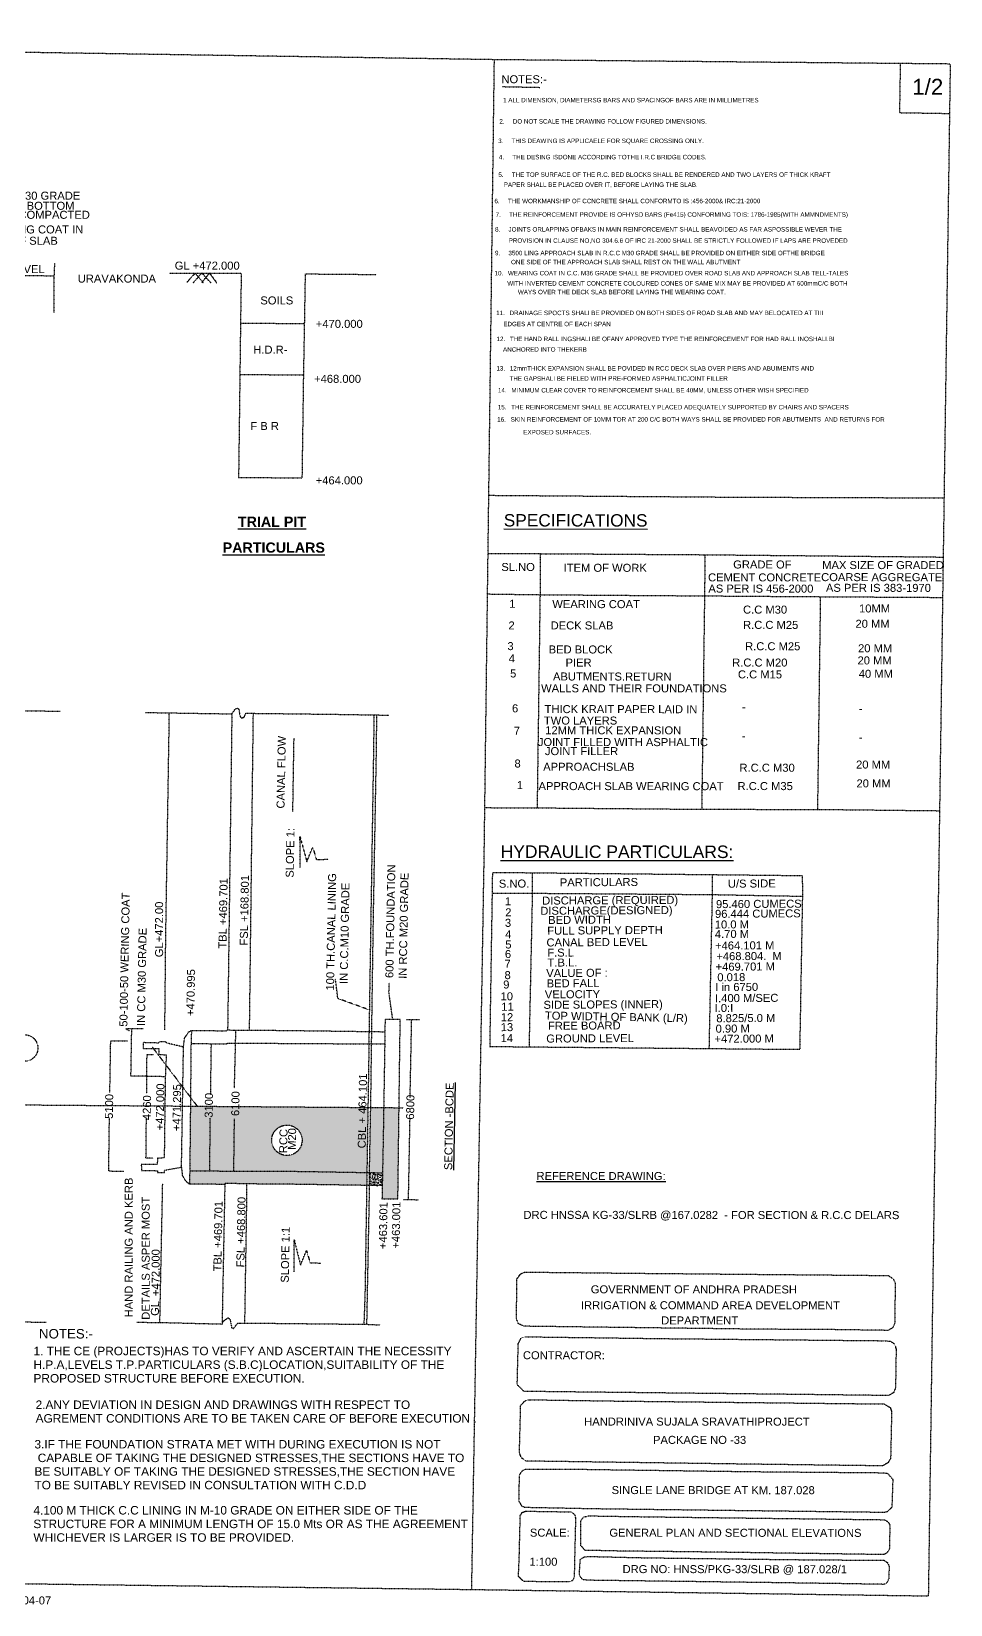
# Model space of a CAD drawing. Header units: metres. Extents: x 17032 to 26860, y 20130 to 24759.
# Drawn here: x 24244 to 26860, y 20280 to 24759 of the extents above; entities that cross this region are included whole.
import ezdxf

# ---------------------------------------------------------------- set-up
doc = ezdxf.new("R2010")
doc.units = ezdxf.units.M
doc.header["$MEASUREMENT"] = 0
doc.linetypes.add('DASHDOT', pattern=[1, 0.5, -0.25, 0, -0.25])
doc.layers.add('DIMENSION', color=255, linetype='Continuous')
doc.styles.get("Standard").update_dxf_attribs({"font": 'arial.ttf'})
pattern_1 = [(50, (0, 0), (7.1726018, -0.6275213), [0.75, -8.25]), (355, (0, 0), (-1.3875133, 7.5219213), [0.6, -6.6]), (100.451444, (0.598, -0.052), (5.7850885, 6.8943999), [0.6374019, -7.0114211]), (46.1842, (0, 2), (10.6724133, -1.6551928), [1.125, -12.375]), (96.635635, (0.889, 1.862), (9.3466195, 9.741186), [0.9561034, -10.5171376]), (351.184164, (0, 2), (9.3466195, 9.741186), [0.9, -9.9]), (21, (1, 1.5), (5.9690705, -4.0261889), [0.75, -8.25]), (326, (1, 1.5), (2.4331533, 7.2515005), [0.6, -6.6]), (71.451445, (1.4974, 1.1645), (8.4022238, 3.2253115), [0.6374019, -7.0114211]), (37.5, (0, 0), (0.12159855, 3.32893854), [0, -6.52, 0, -6.7, 0, -6.625]), (7.5, (0, 0), (2.63069537, 3.9441171), [0, -3.82, 0, -6.37, 0, -2.525]), (327.5, (-2.23, 0), (5.33822436, -0.22554872), [0, -2.5, 0, -7.8, 0, -10.35]), (317.5, (-3.23, 0), (5.8318617, 1.0010498), [0, -3.25, 0, -5.18, 0, -7.35])]

msp = doc.modelspace()

# ---------------------------------------------------------------- hatches: boundary and pattern name
at = {"lineweight": 40}
h = msp.add_hatch(dxfattribs=at)
h.set_pattern_fill('AR-CONC', color=256)
h.set_pattern_definition(pattern_1)
h.paths.add_polyline_path([(25201.38465, 21695.47206), (24715.50357, 21699.14614), (24696.03533, 21699.29443), (24694.24001, 21514.98084), (25004.34374, 21513.65637), (25198.44095, 21510.27915)])
h.paths.add_polyline_path([(24927.42449, 21602.06507, -1), (25014.02226, 21602.06507, -1)], flags=16)
h.paths.add_polyline_path([(24847.17709, 21663.73407), (24848.70563, 21745.90045), (24801.77338, 21746.77352), (24800.24484, 21664.60715)], flags=9)
h.paths.add_polyline_path([(24771.54778, 21658.75038), (24773.07631, 21740.91676), (24726.14407, 21741.78983), (24724.61553, 21659.62345)], flags=9)
h.paths.add_polyline_path([(25008.46603, 21566.32057), (25009.82926, 21639.60074), (24962.89701, 21640.47382), (24961.53379, 21567.19365)], flags=24)
h.paths.add_polyline_path([(24984.08401, 21556.74863), (24985.57816, 21637.0663), (24938.64592, 21637.93938), (24937.15177, 21557.62171)], flags=24)
h.paths.add_polyline_path([(25207.62424, 21571.44258), (25211.80149, 21795.99029), (25164.86925, 21796.86337), (25160.69199, 21572.31566)], flags=9)
h = msp.add_hatch(dxfattribs=at)
h.set_pattern_fill('AR-CONC', color=256)
h.set_pattern_definition(pattern_1)
h.paths.add_polyline_path([(25201.38465, 21695.47206), (24715.50357, 21699.14614), (24696.03533, 21699.29443), (24694.24001, 21514.98084), (25004.34374, 21513.65637), (25198.44095, 21510.27915)])
h.paths.add_polyline_path([(25014.02226, 21602.06507, -1), (24927.42449, 21602.06507, -1)], flags=16)
h = msp.add_hatch(dxfattribs=at)
h.set_pattern_fill('AR-CONC', color=256)
h.set_pattern_definition(pattern_1)
h.paths.add_polyline_path([(25244.77848, 21602.72266), (25246.28557, 21695.13254), (25209.40528, 21695.41141), (25205.78651, 21511.91453), (25205.80823, 21510.15097), (25242.91681, 21509.50529)])
h = msp.add_hatch(dxfattribs=at)
h.set_pattern_fill('AR-CONC', color=256)
h.set_pattern_definition(pattern_1)
h.paths.add_polyline_path([(25290.00882, 21694.80192), (25246.28557, 21695.13254), (25244.77848, 21602.72266), (25241.44341, 21435.72904), (25286.73021, 21435.1291)])
h = msp.add_hatch(dxfattribs=at)
h.set_pattern_fill('AR-CONC', color=256)
h.set_pattern_definition(pattern_1)
h.paths.add_polyline_path([(25198.44095, 21510.27915), (25004.34374, 21513.65637), (24694.24001, 21514.98084), (24692.91992, 21477.44747), (24794.03574, 21476.42983), (24795.81913, 21479.51876), (24854.35606, 21477.79621), (24959.22196, 21477.18021), (25191.59379, 21473.68131), (25197.85906, 21473.67191)])
h = msp.add_hatch(dxfattribs=at)
h.set_pattern_fill('AR-CONC', color=256)
h.set_pattern_definition(pattern_1)
h.paths.add_polyline_path([(25242.91681, 21509.50529), (25205.80823, 21510.15097), (25206.2465, 21474.57032), (25206.22866, 21473.65935), (25242.19985, 21473.60539)])

# ---------------------------------------------------------------- linework, layer by layer
at = {"layer": 'DIMENSION', "linetype": 'DASHDOT', "ltscale": 0.02}
for points in [[(20317.70143, 20390.19113), (25496.89804, 20323.23412), (25532.40743, 22409.84634), (25561.40794, 24678.39227), (20377.96069, 24758.78492), (20317.70143, 20390.19113)], [(25496.89804, 20323.23412), (26797.60993, 20304.94383), (26859.96604, 24666.06022), (25561.40794, 24678.39227)], [(26716.83508, 24667.41967), (26714.6332, 24527.68509), (26857.95375, 24525.33328)], [(25584.29163, 24601.76228), (25691.18106, 24599.6599)], [(24309.08731, 24099.0002), (24307.65337, 24063.06251), (24307.04896, 23958.3255)], [(23982.65536, 24068.65434), (24307.65337, 24063.06251)], [(24636.29987, 24071.13008), (24840.70246, 24070.77532), (24840.70246, 24068.12376), (24838.65961, 23928.27835), (24836.88272, 23782.49285), (24833.16346, 23489.36516), (25014.53704, 23487.6584), (25018.63148, 23780.77394), (25021.26679, 23927.49609), (25023.60892, 24068.60952), (25225.13174, 24066.89338)], [(24686.61266, 24045.32832), (24709.96354, 24071.00135), (24717.30657, 24060.38122), (24732.37195, 24043.92151)], [(24704.21237, 24043.64016), (24728.94484, 24070.9696), (24740.39749, 24057.84897), (24754.8997, 24042.79605)], [(24727.72567, 24043.21809), (24750.49701, 24070.93212), (24770.80986, 24043.35878)], [(24838.65961, 23928.27835), (25021.26679, 23927.49609)], [(24836.88272, 23782.49285), (25018.63148, 23780.77394)], [(25545.55509, 23438.32569), (26223.94282, 23433.16392), (26842.30564, 23430.91928)], [(25543.44195, 23273.00966), (25691.39033, 23272.13351), (26160.96597, 23269.15135), (26491.20712, 23265.98548), (26839.89697, 23262.40728)], [(25691.39033, 23272.13351), (25691.33721, 23155.32074), (25683.03459, 22548.5403)], [(26160.96597, 23269.15135), (26159.57782, 23151.95684), (26151.68199, 22544.39892)], [(25541.96407, 23157.40407), (25691.33721, 23155.32074), (26159.57782, 23151.95684), (26490.24659, 23149.66116), (26838.25415, 23147.5654)], [(26482.05756, 22544.09043), (26490.24659, 23149.66116)], [(20421.4759, 22885.6755), (20598.50235, 22882.83666), (20961.37721, 22876.62105), (21386.13632, 22868.44058), (21571.2044, 22866.05413), (21570.94777, 22904.87943), (21645.978, 22827.52022), (21643.56876, 22865.14279), (21909.88896, 22861.15462), (22046.78643, 22857.69014), (22181.23788, 22854.88338), (22412.40252, 22850.58332), (22767.77769, 22844.95711), (23174.67129, 22837.58564), (23171.3144, 22804.55261), (23246.64935, 22874.09335), (23248.07532, 22837.35398), (23429.81843, 22835.28447), (23875.86269, 22830.53731), (24158.74511, 22826.14077), (24324.84427, 22823.55928)], [(24567.81805, 22820.02298), (24635.28813, 22818.88625), (24814.01377, 22816.05031), (24824.58117, 22830.96452), (24830.99772, 22831.95086), (24834.31177, 22827.72366), (24835.72203, 22817.22612), (24838.40146, 22806.79903), (24841.34023, 22804.31837), (24849.04823, 22806.92216), (24854.20888, 22818.43569), (24874.9385, 22817.60818), (25111.57336, 22814.80658), (25260.92307, 22812.36529)], [(24623.22894, 21916.31611), (24625.97989, 22184.86073), (24635.40374, 22769.27124), (24635.28813, 22818.88625)], [(24814.01377, 22816.05031), (24801.99903, 21916.16983)], [(24864.41093, 21915.58623), (24875.27701, 22817.60242)], [(25218.55065, 22813.05723), (25217.38528, 22721.0722), (25204.49104, 21912.45455), (25204.25276, 21875.90899), (25192.94977, 21164.82076), (25189.88917, 21078.27163)], [(25198.48805, 21078.50639), (25206.2465, 21474.57032), (25205.78651, 21511.91453), (25209.67647, 21709.16241), (25212.50739, 21925.79004), (25217.11941, 22237.62417), (25225.34869, 22691.15438), (25226.83146, 22812.92255)], [(24987.64657, 22538.35925), (24991.07024, 22746.67791)], [(25534.18821, 22549.13865), (25569.3258, 22548.85789), (25683.03459, 22548.5403), (26151.68199, 22544.39892), (26482.05756, 22544.09043), (26829.57207, 22540.34852)], [(25008.62646, 22378.9033), (25007.94333, 22466.52868), (25027.64378, 22395.22106), (25044.11645, 22436.64149), (25054.57116, 22401.76784), (25088.54, 22401.99341)], [(25557.87457, 22364.88511), (26437.95263, 22355.73619), (26438.25383, 22296.85882), (26430.47209, 21860.08692), (26173.13121, 21862.35786), (25659.98731, 21867.19849), (25548.91614, 21868.24626), (25555.78169, 22305.38017), (25556.71645, 22364.89715)], [(25668.77463, 22363.73249), (25669.37781, 22305.43159), (25659.98731, 21867.19849)], [(26173.13121, 21862.35786), (26182.13708, 22301.63439), (26182.00387, 22358.39682)], [(25556.71645, 22305.91985), (25669.37781, 22305.43159), (26182.13708, 22301.63439), (26438.25383, 22296.85882)], [(25205.51425, 21973.00122), (25115.63777, 22005.67919), (25109.15219, 22061.42491)], [(25272.02801, 21945.94147), (25261.33088, 22021.92996), (25261.66033, 22050.23826)], [(25241.44341, 21435.72904), (25286.73021, 21435.1291), (25290.1111, 21702.9027), (25293.35166, 21945.94256), (25250.47888, 21945.94256), (25249.20283, 21911.10139), (25249.20283, 21874.00894), (25244.77848, 21602.72266), (25241.44341, 21435.72904)], [(25311.41113, 21945.87408), (25325.94438, 21945.9841), (25348.40492, 21945.87408)], [(25321.51655, 21723.29365), (25325.94438, 21945.9841)], [(24561.36808, 21919.04031), (24512.47583, 21919.39688), (24522.94421, 21914.04816)], [(24624.41773, 21782.9847), (24526.72637, 21785.05349), (24529.12329, 21918.23381)], [(25243.58199, 21473.60332), (25191.59379, 21473.68131), (24959.22196, 21477.18021), (24854.35606, 21477.79621), (24795.81913, 21479.51876), (24794.03574, 21476.42983), (24692.91992, 21477.44747), (24684.0879, 21484.91185), (24673.99149, 21501.20209), (24670.76379, 21528.31414), (24676.41432, 21868.88894), (24679.58948, 21893.31734), (24690.73455, 21910.19996), (24699.04091, 21914.99564), (24797.78026, 21913.73412), (24801.99903, 21916.16983), (24825.42168, 21915.78853), (24933.71829, 21915.1688), (25091.75817, 21913.25225), (25249.20283, 21911.10139)], [(24699.04091, 21914.99564), (24697.7633, 21876.69218), (24694.24001, 21514.98084), (24692.91992, 21477.44747)], [(24821.36784, 21750.21872), (24825.55743, 21915.90718)], [(24466.71789, 21737.06027), (24469.20411, 21885.58641), (24517.03631, 21884.78106)], [(24676.42947, 21867.51323), (24629.03713, 21878.61056), (24626.32195, 21882.48623), (24607.5093, 21882.58314), (24604.96111, 21878.84748), (24561.41708, 21880.11922), (24561.72444, 21863.46739), (24606.51888, 21862.97103), (24606.59551, 21846.78521), (24627.38949, 21845.06974), (24624.4729, 21782.93635), (24621.48527, 21551.79052), (24602.09452, 21551.15618), (24601.74743, 21533.13431), (24556.05053, 21533.00783), (24557.06319, 21516.31257), (24602.00061, 21515.42721), (24602.01782, 21510.40312), (24622.17067, 21510.02319), (24622.17067, 21516.60861), (24670.96844, 21525.85348)], [(24587.16382, 21867.73204), (24715.50357, 21699.14614)], [(24697.92625, 21877.96186), (24797.71367, 21876.2575), (24802.40453, 21878.81402), (24861.89316, 21878.60098), (25094.06172, 21877.16657), (25249.57229, 21876.45996)], [(24753.7172, 21733.48067), (24755.72524, 21876.97449)], [(24571.5951, 21735.14782), (24572.54969, 21846.54576), (24591.72649, 21846.54576)], [(20527.8706, 21759.96414), (20744.4718, 21756.36691), (21037.89389, 21750.42655), (21230.33303, 21749.03417), (21382.81786, 21744.55422), (21519.22237, 21743.80818), (21946.50756, 21737.3475), (22262.70176, 21730.73271), (22546.88074, 21725.6325), (22859.46604, 21720.6055), (23428.78233, 21712.94372), (23519.90933, 21712.29425), (23942.54094, 21707.05314), (24223.88258, 21702.89089), (24715.50357, 21699.14614), (25302.39343, 21694.70827)], [(24506.39293, 21512.7091), (24463.5411, 21513.92022), (24465.51061, 21666.34891)], [(24590.32255, 21551.13103), (24569.58904, 21550.89645), (24570.77755, 21665.87273)], [(24751.07942, 21514.73788), (24752.63591, 21665.04913)], [(24819.619, 21514.44302), (24821.43299, 21663.24708)], [(25316.89581, 21433.43349), (25321.25756, 21663.91924)], [(24694.24001, 21514.98084), (25004.34374, 21513.65637), (25242.9168, 21509.50529)], [(24609.11338, 21084.31591), (24617.17033, 21478.98675)], [(24794.03574, 21476.42983), (24786.1499, 21079.0186)], [(24851.05247, 21081.84734), (24856.79387, 21435.39454), (24857.07793, 21477.78012)], [(25302.32339, 21433.79679), (25345.37083, 21432.72065)], [(24991.41081, 21227.7737), (24991.41081, 21319.44398), (25009.39437, 21246.65597), (25026.46341, 21288.07509), (25036.82677, 21253.35612), (25067.30728, 21252.44245)], [(25625.74674, 21207.72191), (25636.25548, 21221.98917), (25648.08503, 21226.88384), (25942.98619, 21223.72819), (26620.79717, 21217.67266), (26683.57614, 21216.94957), (26696.7556, 21207.48872), (26702.12031, 21196.11261), (26701.52315, 21082.86045), (26695.21929, 21068.17404), (26682.10584, 21060.85907), (26538.64344, 21062.87064), (26301.47304, 21064.28396), (25645.91488, 21072.62619), (25629.93279, 21079.75948), (25624.17275, 21094.3503), (25625.74674, 21207.72191)], [(24543.34089, 21084.03601), (24611.23177, 21083.43464), (24786.1499, 21079.0186), (24790.8996, 21088.05813), (24803.70189, 21096.70343), (24809.43906, 21090.6693), (24813.51547, 21068.56933), (24818.49777, 21066.2311), (24830.87798, 21081.31642), (24851.4207, 21081.85746), (25189.88917, 21078.27163), (25198.48167, 21078.1806), (25235.9284, 21076.4347)], [(24130.74158, 21086.26096), (24285.54549, 21084.15336)], [(25629.36169, 21022.86014), (25636.87849, 21038.53432), (25648.97071, 21042.7794), (25682.71136, 21042.2237), (25842.29758, 21040.17935), (26037.5237, 21037.5111), (26670.50476, 21031.42643), (26688.57344, 21029.84509), (26700.34803, 21023.04703), (26705.0595, 21007.17906), (26703.36122, 20897.37928), (26697.88143, 20883.4229), (26683.95477, 20875.38234), (26398.39097, 20878.74674), (25645.36843, 20887.1001), (25626.46103, 20906.18631), (25629.36169, 21022.86014)], [(25636.1984, 20846.28069), (25647.95366, 20860.22703), (25659.24115, 20863.49454), (25878.99385, 20860.07485), (26670.87643, 20851.32897), (26688.25637, 20841.29465), (26692.15879, 20829.20198), (26689.41387, 20696.61869), (26682.1811, 20684.09117), (26666.6165, 20675.10495), (26222.75488, 20680.82827), (25650.94986, 20688.81614), (25638.09554, 20698.35747), (25632.75646, 20712.79852), (25636.1984, 20846.28069)], [(25630.53313, 20575.42774), (25638.52931, 20561.967), (25647.56854, 20557.45114), (25851.62667, 20553.46585), (26667.42769, 20543.37643), (26678.94386, 20544.21531), (26693.87335, 20558.2218), (26696.47111, 20635.85473), (26682.15393, 20652.70721), (26668.45465, 20654.72529), (26280.57014, 20658.04232), (25756.916, 20665.2827), (25647.87427, 20665.08104), (25638.40233, 20658.82697), (25631.9717, 20648.39419), (25630.53313, 20575.42774)], [(25635.02774, 20533.36898), (25640.37022, 20542.58915), (25650.87011, 20546.22793), (25780.31342, 20544.1383), (25790.05822, 20536.94809), (25792.40549, 20525.67496), (25788.59883, 20358.89386), (25783.95521, 20348.40923), (25774.06494, 20344.97461), (25645.62424, 20345.69173), (25630.02499, 20360.19059), (25632.58628, 20427.78371), (25635.02774, 20533.36898)], [(25819.37211, 20434.65397), (25807.47238, 20448.42116), (25807.02529, 20517.70216), (25815.18819, 20529.44345), (25829.27145, 20532.84932), (25982.2099, 20530.40186), (26290.2704, 20526.59031), (26672.26217, 20521.83169), (26681.66782, 20516.40134), (26686.96381, 20507.22841), (26686.31108, 20439.1236), (26678.89414, 20427.52656), (26670.31509, 20422.57344), (26455.28421, 20425.64382), (26191.17121, 20429.48038), (25912.85645, 20432.74662), (25819.37211, 20434.65397)], [(25805.79096, 20408.65273), (25817.52094, 20416.17898), (25833.67846, 20417.15567), (25989.94022, 20413.55523), (26408.25943, 20408.26351), (26671.11665, 20406.25703), (26680.20248, 20399.7808), (26685.26599, 20388.82769), (26683.87543, 20353.77923), (26678.55144, 20341.33666), (26670.19832, 20337.83352), (26528.87469, 20340.13016), (26337.91592, 20342.81734), (25829.35842, 20349.49671), (25812.22464, 20351.37797), (25803.3602, 20364.30544), (25805.79096, 20408.65273), (25805.79096, 20408.65273)]]:
    msp.add_lwpolyline(points, dxfattribs=at)
for centre, radius in [((24224.1359, 21864.70574), 37.81473), ((24970.72338, 21602.06507), 43.29889)]:
    msp.add_circle(centre, radius, dxfattribs=at)

# ---------------------------------------------------------------- texts
at = {"lineweight": 40}
for s, height, p in [('NOTES:-', 27.069518, (24264.91439, 21037.77569)), ('1. THE CE (PROJECTS)HAS TO VERIFY AND ASCERTAIN THE NECESSITY ', 24.1456534, (24249.36387, 20990.07203)), ('H.P.A,LEVELS T.P.PARTICULARS (S.B.C)LOCATION,SUITABILITY OF THE', 24.1456534, (24249.36387, 20951.28416)), ('PROPOSED STRUCTURE BEFORE EXECUTION.', 24.1456534, (24249.36387, 20912.4963)), ('2.ANY DEVIATION IN DESIGN AND DRAWINGS WITH RESPECT TO ', 24.1456534, (24255.4117, 20837.13417)), ('AGREMENT CONDITIONS ARE TO BE TAKEN CARE OF BEFORE EXECUTION .', 24.1456534, (24255.4117, 20798.34631)), ('3.IF THE FOUNDATION STRATA MET WITH DURING EXECUTION IS NOT ', 24.1456534, (24252.05106, 20724.68012)), (' CAPABLE OF TAKING THE DESIGNED STRESSES,THE SECTIONS HAVE TO', 24.1456534, (24252.05106, 20685.89225)), ('BE SUITABLY OF TAKING THE DESIGNED STRESSES,THE SECTION HAVE ', 24.1456534, (24252.05106, 20647.10438)), ('TO BE SUITABLY REVISED IN CONSULTATION WITH C.D.D', 24.1456534, (24252.05106, 20608.31651)), ('4.100 M THICK C.C LINING IN M-10 GRADE ON EITHER SIDE OF THE ', 24.1456534, (24249.09399, 20536.70214)), ('STRUCTURE FOR A MINIMUM LENGTH OF 15.0 Mts OR AS THE AGREEMENT', 24.1456534, (24249.09399, 20497.91427)), ('WHICHEVER IS LARGER IS TO BE PROVIDED. ', 24.1456534, (24249.09399, 20459.1264))]:
    msp.add_text(s, height=height, dxfattribs=at).set_placement(p)
at = {"layer": 'DIMENSION', "lineweight": 40}
msp.add_text('Dt 19-04-07', height=22.7787396, rotation=359.72405137, dxfattribs=at).set_placement((24131.62182, 20281.40585))
at = {"layer": 'DIMENSION', "linetype": 'DASHDOT', "ltscale": 0.02, "attachment_point": 1}
for s, insert, char_height, width in [('NOTES:-', (25581.47971, 24634.09957), 22.77874, 944.2200822), ('1/2', (26750.83427, 24623.94911), 45.557479, 1888.4401644), ('1 ALL DIMENSION, DIAMETERSG BARS AND SPACINGOF BARS ARE IN MILLIMETRES', (25586.06809, 24569.70463), 12.75, 1301.1186813), ('\\pi-38.25,l51,t51;2.^IDO NOT SCALE THE DRAWING FOLLOW FIGURED DIMENSIONS.', (25562.84347, 24509.27239), 12.75, 1301.1186813), ('\\pi-38.25,l51,t51;3.^ITHIS DEAWING IS APPLICAELE FOR SQUARE CROSSING ONLY.', (25559.35833, 24453.81465), 12.75, 1301.1186813), ('\\pi-38.25,l51,t51;4.^ITHE DESING ISDONE ACCORDING TOTHE I.R.C BRIDGE CODES.', (25561.38351, 24407.53572), 12.75, 1301.1186813), ('\\pi-38.25,l51,t51;5.^ITHE TOP SURFACE OF THE R.C. BED BLOCKS SHALL BE RENDERED AND TWO LAYERS OF THICK KRAFT', (25559.9824, 24357.65448), 12.75, 1734.1393441), ('\\pi-38.25,l51,t51;PAPER SHALL BE PLACED OVER IT, BEFORE LAYING THE SLAB.', (25575.23803, 24328.99643), 12.75, 1734.1393441), ('150 THICK APPROACH SLAB IN RCC M-30 GRADE', (23625.85844, 24302.63558), 22.7787396, 944.2200822), ('WITH 12 TOR AT 150 C/C ON TOP AND BOTTOM', (23637.73439, 24273.95898), 22.7787396, 944.2200822), ('\\pi-38.25,l63.75,t63.75;6.^ITHE WORKMANSHIP OF CCNCRETE SHALL CONFORMTO IS :456-2000& IRC:21-2000', (25536.08132, 24282.51952), 12.75, 1734.1393441), ('IN BOTH WAYS OVER 225 TH WELL COMPACTED', (23658.51748, 24248.24891), 22.7787396, 944.2200822), ('\\pi-38.25,l76.5,t76.5;7.^ITHE REINFORCEMENT PROVIDE IS OFHYSD BARS (Fe415) CONFORMING TOIS: 1786-1985(WITH AMMNDMENTS)', (25526.70147, 24243.87023), 12.75, 1916.4978387), ('GRAVEL WITH 50-100-50TH WEARING COAT IN', (23676.98509, 24206.52937), 22.7787396, 715.638996), ('\\pi-38.25,l89.25,t89.25;8.^IJOINTS ORLAPPING OFBAKS IN MAIN REINFORCEMENT SHALL BEAVOIDED AS FAR ASPOSSIBLE WEVER THE', (25512.33442, 24201.83043), 12.75, 1916.4978387), ('CC M-35 GRAND ON TOP OF SLAB', (23793.50826, 24174.35753), 22.7787396, 715.638996), ('\\pi-38.25,l89.25,t89.25;PROVISION IN CLAUSE NO,NO 304.6.6 OF IRC 21-2000 SHALL BE STRICTLY FOLLOWED IF LAPS ARE PROVEDED', (25551.14425, 24169.79463), 12.75, 1916.4978387), ('ROAD LEVEL', (24081.22267, 24093.51243), 22.77874, 465.4120242), ('GL +472.000', (24651.43623, 24103.53162), 22.7787396, 465.4120242), ('\\pi-38.25,l63.75,t63.75;9.^I3500 LING APPROACH SLAB IN R.C.C M30 GRADE SHALL BE PROVIDED ON EITHER SIDE OFTHE BRIDGE', (25537.66564, 24134.35438), 12.75, 2105.9426878), ('ONE SIDE OF THE APPROACH SLAB SHALL REST ON THE WALL ABUTMENT', (25608.86841, 24108.66114), 12.75, 2105.9426878), ('URAVAKONDA', (24375.30469, 24066.59456), 22.77874, 465.4120242), ('\\pi-38.25,l76.5,t76.5;10.^IWEARING COAT IN C.C. M36 GRADE SHALL BE PROVIDED OVER ROAD SLAB AND APPROACH SLAB TELL-TALES', (25523.54645, 24077.15603), 12.75, 2105.9426878), ('SOILS', (24895.14542, 24004.42457), 22.77874, 465.4120242), ('\\pi-38.25,l76.5,t76.5;WITH INVERTED CEMENT CONCRETE COLOURED CONES OF SAME MIX MAY BE PROVIDED AT 600mmC/C BOTH', (25559.85776, 24048.01849), 12.75, 2105.9426878), ('WAYS OVER THE DECK SLAB BEFORE LAYING THE WEARING COAT.', (25628.27878, 24023.36365), 12.75, 2105.9426878), ('\\pi-38.25,l51,t51;11.^IDRAINAGE SPOCTS SHALI BE PROVIDED ON BOTH SIDES OF ROAD SLAB AND MAY BELOCATED AT TIII', (25553.51651, 23963.91888), 12.75, 2105.9426878), ('+470.000', (25053.06162, 23937.78265), 22.77874, 465.4120242), ('\\pi-38.25,l51,t51;EDGES AT CENTRE OF EACH SPAN', (25574.22267, 23932.34253), 12.75, 2105.9426878), ('\\pi-38.25,l51,t51;12.^ITHE HAND RALL INGSHALI BE OFANY APPROVED TYPE THE REINFORCEMENT FOR HAD RALL INOSHALI.BI', (25554.60629, 23889.87776), 12.75, 2105.9426878), ('H.D.R-', (24875.00006, 23864.26399), 22.77874, 465.4120242), ('ANCHORED INTO THEKERB', (25586.01044, 23859.94329), 12.75, 2105.9426878), ('+468.000', (25048.16275, 23781.21187), 22.77874, 465.4120242), ('\\pi-38.25,l63.75,t63.75;13.^I12mmTHICK EXPANSION SHALL BE POVIDED IN RCC DECK SLAB OVER PIERS AND ABUIMENTS AND', (25541.61385, 23806.13081), 12.75, 2105.9426878), ('\\pi-38.25,l51,t51;14.^IMINIMUM CLEAR COVER TO REINFORCEMENT SHALL BE 40MM, UNLESS OTHER WISH SPECIFIED', (25558.87817, 23743.71684), 12.75, 2105.9426878), ('\\pi-38.25,l63.75,t63.75;THE GAPSHALI BE FIELED WITH PRE-FORMED ASPHALTICJOINT FILLER', (25578.94288, 23777.29448), 12.75, 2105.9426878), ('\\pi-38.25,l51,t51;15.^ITHE REINFORCEMENT SHALL BE ACCURATELY PLACED ADEQUATELY SUPPORTED BY CHAIRS AND SPACERS', (25558.29121, 23695.5879), 12.75, 2105.9426878), ('F B R', (24866.73615, 23647.03823), 22.77874, 465.4120242), ('\\pi-38.25,l102,t102;16.^ISKIN REINFORCEMENT OF 10MM TOR AT 200 C/C BOTH WAYS SHALL BE PROVIDED FOR ABUTMENTS  AND RETURNS FOR', (25505.67914, 23660.78033), 12.75, 2105.9426878), ('EXPOSED SURFACES.', (25643.76996, 23624.45347), 12.75, 2105.9426878), ('+464.000', (25052.78113, 23492.2002), 22.77874, 465.4120242), ('{\\fArial|b1|i0|c0|p34;\\LTRIAL PIT}', (24831.19537, 23377.52794), 29.0810172, 594.1792791), ('{\\fArial|b1|i0|c0|p34;\\LPARTICULARS}', (24787.85712, 23303.98658), 29.0810172, 594.1792791)]:
    msp.add_mtext(s, dxfattribs=dict(at, insert=insert, char_height=char_height, width=width))
for s, insert, char_height, width, rotation in [('{\\LSPECIFICATIONS}', (25588.14038, 23384.73926), 35.1487534, 2856.4340056, 359.95965398), ('SL.NO', (25581.12782, 23245.66123), 22.77874, 1851.160004, 359.95965398), ('ITEM OF WORK', (25758.53137, 23243.41288), 22.7787396, 1851.160004, 359.95965398), ('GRADE OF', (26241.21508, 23252.75027), 22.77874, 1851.160004, 359.95965398), ('MAX SIZE OF GRADED', (26494.57465, 23251.10484), 22.7787396, 1851.160004, 359.95965398), ('CEMENT CONCRETE', (26169.67874, 23216.04585), 22.7787396, 1851.160004, 359.95965398), ('COARSE AGGREGATE', (26491.57881, 23216.7025), 22.7787396, 1851.160004, 359.95965398), ('AS PER IS 456-2000', (26170.64544, 23184.17097), 22.7787396, 1851.160004, 359.95965398), ('AS PER IS 383-1970', (26505.23786, 23186.30532), 22.7787396, 1851.160004, 359.95965398), ('1', (25603.60315, 23140.94802), 22.77874, 1851.160004, 359.95965398), ('WEARING COAT', (25726.32645, 23139.96457), 22.7787396, 1851.160004, 359.95965398), ('C.C M30', (26269.24953, 23124.28481), 22.77874, 1851.160004, 359.95965398), ('10MM', (26599.46419, 23127.5574), 22.77874, 1851.160004, 359.95965398), ('2', (25601.39433, 23079.15187), 22.77874, 1851.160004, 359.95965398), ('DECK SLAB', (25721.57625, 23079.21245), 22.77874, 1851.160004, 359.95965398), ('R.C.C M25', (26269.24953, 23080.81905), 22.77874, 1851.160004, 359.95965398), ('20 MM', (26589.39389, 23083.99415), 22.77874, 1851.160004, 359.95965398), ('3', (25598.4492, 23020.29839), 22.77874, 1851.160004, 359.95965398), ('R.C.C M25', (26275.04978, 23019.967), 22.77874, 1851.160004, 359.95965398), ('4', (25602.14758, 22985.19501), 22.77874, 1851.160004, 359.95965398), ('BED BLOCK', (25715.87606, 23010.86631), 22.77874, 1851.160004, 359.95965398), ('20 MM', (26595.17021, 22979.66986), 22.77874, 1851.160004, 359.95965398), ('20 MM', (26596.74278, 23014.23741), 22.77874, 1851.160004, 359.95965398), ('5', (25606.20233, 22942.47122), 22.77874, 1851.160004, 359.95965398), ('ABUTMENTS.RETURN', (25728.25383, 22933.90089), 22.7787396, 1851.160004, 359.95965398), ('PIER', (25764.01102, 22973.39469), 22.77874, 1851.160004, 359.95965398), ('R.C.C M20', (26238.31492, 22973.60352), 22.77874, 1851.160004, 359.95965398), ('C.C M15', (26254.74899, 22939.79687), 22.77874, 1851.160004, 359.95965398), ('40 MM', (26598.70847, 22941.56695), 22.77874, 1851.160004, 359.95965398), ('WALLS AND THEIR FOUNDATIONS', (25694.40595, 22900.31219), 22.7787396, 1851.160004, 359.95965398), ('6', (25611.56718, 22843.17654), 22.77874, 1851.160004, 359.95965398), ('THICK KRAIT PAPER LAID IN ', (25704.30317, 22841.0492), 22.7787396, 1851.160004, 359.95965398), ('TWO LAYERS', (25702.38705, 22808.50322), 22.77874, 1851.160004, 359.95965398), ('-', (26266.1551, 22847.18604), 22.77874, 1851.160004, 359.95965398), ('-', (26598.63035, 22842.75489), 22.77874, 1851.160004, 359.95965398), ('CANAL FLOW', (24941.14636, 22546.76388), 22.77874, 1003.0880882, 88.93425145), ('7', (25616.73197, 22779.53607), 22.77874, 1851.160004, 359.95965398), ('12MM THICK EXPANSION', (25706.21921, 22780.74345), 22.7787396, 1851.160004, 359.95965398), ('-', (26265.42834, 22764.83625), 22.77874, 1851.160004, 359.95965398), ('JOINT FILLED WITH ASPHALTIC', (25685.14258, 22747.24021), 22.7787396, 1851.160004, 359.95965398), ('JOINT FILLER', (25705.26122, 22721.39487), 22.7787396, 1851.160004, 359.95965398), ('-', (26598.92468, 22760.5841), 22.77874, 1851.160004, 359.95965398), ('8', (25618.6211, 22686.10335), 22.77874, 1851.160004, 359.95965398), ('APPROACHSLAB', (25700.38085, 22676.89121), 22.7787396, 1851.160004, 359.95965398), ('R.C.C M30', (26259.11861, 22674.17707), 22.77874, 1851.160004, 359.95965398), ('20 MM', (26591.08466, 22683.1052), 22.77874, 1851.160004, 359.95965398), ('1', (25625.23289, 22624.75865), 22.77874, 1851.160004, 359.95965398), ('APPROACH SLAB WEARING COAT', (25687.05862, 22621.84254), 22.7787396, 1851.160004, 359.95965398), ('R.C.C M35', (26253.64129, 22621.8816), 22.77874, 1851.160004, 359.95965398), ('20 MM', (26592.26707, 22629.54475), 22.77874, 1851.160004, 359.95965398), ('SLOPE 1:', (24967.0329, 22349.95978), 22.77874, 1003.0880882, 88.93425145), ('{\\LHYDRAULIC PARTICULARS:}', (25579.27183, 22441.60581), 35.5681058, 2890.5135244, 359.95965398), ('FSL +168.801', (24836.39726, 22156.68344), 22.7787396, 1003.0880882, 88.93425145), ('100 TH.CANAL LINING', (25082.05463, 22028.56696), 22.7787396, 1003.0880882, 88.93425145), ('600 TH.FOUNDATION', (25250.83347, 22064.07374), 22.7787396, 1003.0880882, 88.93425145), ('IN RCC M20 GRADE', (25288.76123, 22061.90823), 22.7787396, 1003.0880882, 88.93425145), ('PARTICULARS', (25747.55903, 22347.53772), 22.7787396, 1003.0880882, 0.363073), ('50-100-50 WERING COAT ', (24493.75108, 21925.63834), 22.7787396, 1003.0880882, 88.93425145), ('TBL +469.701', (24775.61953, 22147.8274), 22.7787396, 1003.0880882, 88.93425145), ('IN C.C.M10 GRADE', (25120.84095, 22047.2759), 22.7787396, 1003.0880882, 88.93425145), ('S.NO.', (25573.99932, 22343.90977), 22.77874, 1003.0880882, 0.363073), ('U/S SIDE', (26226.00903, 22343.90507), 22.77874, 1003.0880882, 0.363073), ('GL+472.00', (24595.55039, 22123.17157), 22.77874, 1003.0880882, 90), ('1', (25591.36072, 22293.69461), 22.77874, 1003.0880882, 0.363073), ('2', (25592.2197, 22262.50995), 22.77874, 1003.0880882, 0.363073), ('DISCHARGE(DESIGNED)', (25692.03651, 22266.68518), 22.7787396, 1003.0880882, 0.363073), ('DISCHARGE (REQUIRED)', (25697.25597, 22295.74045), 22.7787396, 1003.0880882, 0.363073), ('96.444 CUMECS', (26189.33979, 22258.08025), 22.7787396, 867.5099931, 0.363073), ('95.460 CUMECS', (26192.13849, 22285.71282), 22.7787396, 1003.0880882, 0.363073), ('3', (25591.36072, 22232.46966), 22.77874, 1003.0880882, 0.363073), ('BED WIDTH', (25714.40533, 22240.60993), 22.77874, 1003.0880882, 0.363073), ('10.0 M', (26188.79839, 22227.71325), 22.77874, 1003.0880882, 0.363073), ('IN CC M30 GRADE', (24543.5732, 21927.52875), 22.7787396, 1003.0880882, 88.93425145), ('4', (25591.99343, 22199.97645), 22.77874, 1003.0880882, 0.363073), ('5', (25592.41162, 22170.87831), 22.77874, 1003.0880882, 0.363073), ('CANAL BED LEVEL', (25709.65768, 22176.62092), 22.7787396, 1003.0880882, 0.363073), ('FULL SUPPLY DEPTH', (25711.80396, 22210.20764), 22.7787396, 1003.0880882, 0.363073), ('4.70 M', (26189.02268, 22200.59517), 22.77874, 1003.0880882, 0.363073), ('+464.101 M', (26189.5146, 22167.70909), 22.77874, 1003.0880882, 0.363073), ('6', (25591.26334, 22143.62888), 22.77874, 1003.0880882, 0.363073), ('F.S.L', (25711.90983, 22147.62044), 22.77874, 1003.0880882, 0.363073), ('\\pi-68.33622,l91.11496,t182.22992;+468.804.^IM', (26170.42441, 22137.19004), 22.7787396, 1003.0880882, 0.363073), ('+470.995', (24684.21029, 21955.8849), 22.77874, 1003.0880882, 88.93425145), ('8', (25590.20989, 22083.57041), 22.77874, 1003.0880882, 0.363073), ('7', (25590.11506, 22115.80578), 22.77874, 1003.0880882, 0.363073), ('VALUE OF :', (25708.92355, 22089.43492), 22.77874, 1003.0880882, 0.363073), ('T.B.L.', (25712.65642, 22119.27363), 22.77874, 1003.0880882, 0.363073), ('+469.701 M', (26191.04184, 22107.43395), 22.77874, 1003.0880882, 0.363073), ('9', (25586.47312, 22056.86027), 22.77874, 1003.0880882, 0.363073), ('BED FALL', (25710.20915, 22060.08771), 22.77874, 1003.0880882, 0.363073), ('I in 6750', (26190.16954, 22049.45744), 22.77874, 1003.0880882, 0.363073), ('0.018', (26195.95797, 22077.54591), 22.77874, 1003.0880882, 0.363073), ('10', (25578.90547, 22023.23508), 22.77874, 1003.0880882, 0.363073), ('11', (25580.93242, 21993.62503), 22.77874, 1003.0880882, 0.363073), ('SIDE SLOPES (INNER)', (25701.21108, 21999.11043), 22.7787396, 1003.0880882, 0.363073), ('VELOCITY', (25704.86293, 22028.70639), 22.77874, 1003.0880882, 0.363073), ('I.0:I', (26188.20442, 21989.9194), 22.77874, 1003.0880882, 0.363073), ('I.400 M/SEC', (26189.40199, 22017.93495), 22.7787396, 1003.0880882, 0.363073), ('12', (25579.59611, 21963.77343), 22.77874, 1003.0880882, 0.363073), ('TOP WIDTH OF BANK (L/R)', (25705.55472, 21968.87179), 22.7787396, 1003.0880882, 358.88515795), ('8.825/5.0 M', (26193.07091, 21960.84141), 22.7787396, 1003.0880882, 0.363073), ('14', (25579.1321, 21904.21733), 22.77874, 1003.0880882, 0.363073), ('13', (25579.35688, 21935.45688), 22.77874, 1003.0880882, 0.363073), ('GROUND LEVEL', (25709.02376, 21902.9529), 22.7787396, 1003.0880882, 0.363073), ('FREE BOARD', (25713.93579, 21939.27907), 22.77874, 1003.0880882, 0.363073), ('+472.000 M', (26187.93828, 21902.25516), 22.77874, 1003.0880882, 0.363073), ('0.90 M', (26191.13121, 21931.19303), 22.77874, 1003.0880882, 0.363073), ('CBL + 464.101', (25172.16042, 21579.38313), 22.7787396, 1003.0880882, 88.93425145), ('{\\LSECTION -BCDE}', (25418.40049, 21517.39929), 22.7787396, 1003.0880882, 88.93425145), ('5100', (24452.40609, 21663.3288), 22.77874, 1003.0880882, 88.93425145), ('4260', (24560.04077, 21659.62678), 22.77874, 1003.0880882, 88.93425145), ('+472.000', (24596.97967, 21630.48871), 22.77874, 1003.0880882, 88.93425145), ('+471.295', (24644.61138, 21628.54618), 22.77874, 1003.0880882, 88.93425145), ('3100', (24736.3745, 21666.43687), 22.77874, 1003.0880882, 88.93425145), ('6100', (24812.00121, 21671.28075), 22.77874, 1003.0880882, 88.93425145), ('6800', (25309.84034, 21661.07974), 22.77874, 1003.0880882, 88.93425145), ('RCC', (24948.63724, 21565.60577), 22.77874, 1003.0880882, 88.93425145), ('M20', (24973.31183, 21575.0324), 22.77874, 1003.0880882, 88.93425145), ('{\\LREFERENCE DRAWING:}', (25681.33733, 21511.93471), 22.7787396, 1851.160004, 359.95965398), ('HAND RAILING AND KERB ', (24509.01019, 21098.01311), 22.7787396, 1003.0880882, 90), ('DETAILS ASPER MOST ', (24557.48164, 21091.06852), 22.7787396, 1003.0880882, 90), ('TBL +469.701', (24761.27664, 21228.96088), 22.7787396, 1003.0880882, 88.93425145), ('FSL +468.800', (24826.66414, 21240.39683), 22.7787396, 1003.0880882, 88.93425145), ('+463.601', (25232.04986, 21292.61094), 22.77874, 1003.0880882, 88.93425145), ('+463.001', (25268.74853, 21293.96902), 22.77874, 1003.0880882, 88.93425145), ('DRC HNSSA KG-33/SLRB @167.0282  - FOR SECTION & R.C.C DELARS', (25644.15509, 21401.19276), 22.7787396, 1851.160004, 359.95965398), ('SLOPE 1:1', (24953.15643, 21196.86948), 22.77874, 1003.0880882, 88.93425145), ('+472.000 ', (24585.70097, 21158.50824), 22.77874, 1003.0880882, 90), ('GOVERNMENT OF ANDHRA PRADESH', (25835.88949, 21189.18269), 22.7787396, 1851.160004, 359.95965398), ('GL', (24583.37777, 21102.41299), 22.77874, 1003.0880882, 88.93425145), ('IRRIGATION & COMMAND AREA DEVELOPMENT', (25807.7685, 21144.05605), 22.7787396, 1851.160004, 359.95965398), ('DEPARTMENT', (26036.14535, 21100.63229), 22.77874, 1851.160004, 359.95965398), ('CONTRACTOR:', (25642.6474, 21001.46176), 22.7787396, 1851.160004, 359.95965398), ('HANDRINIVA SUJALA SRAVATHIPROJECT ', (25817.09349, 20812.78762), 22.7787396, 1851.160004, 359.95965398), ('PACKAGE NO -33', (26012.99163, 20760.59143), 22.7787396, 1851.160004, 359.95965398), ('SINGLE LANE BRIDGE AT KM. 187.028', (25895.17852, 20617.66683), 22.7787396, 1851.160004, 359.95965398), ('SCALE:', (25662.54367, 20496.48981), 22.77874, 1851.160004, 359.95965398), ('GENERAL PLAN AND SECTIONAL ELEVATIONS', (25888.63797, 20496.29964), 22.7787396, 1851.160004, 359.95965398), ('1:100', (25661.2694, 20413.73087), 22.77874, 1851.160004, 359.95965398), ('DRG NO: HNSS/PKG-33/SLRB @ 187.028/1', (25926.31773, 20392.72286), 22.7787396, 1851.160004, 359.95965398)]:
    msp.add_mtext(s, dxfattribs=dict(at, insert=insert, char_height=char_height, width=width, rotation=rotation))

doc.saveas('drawing.dxf')
